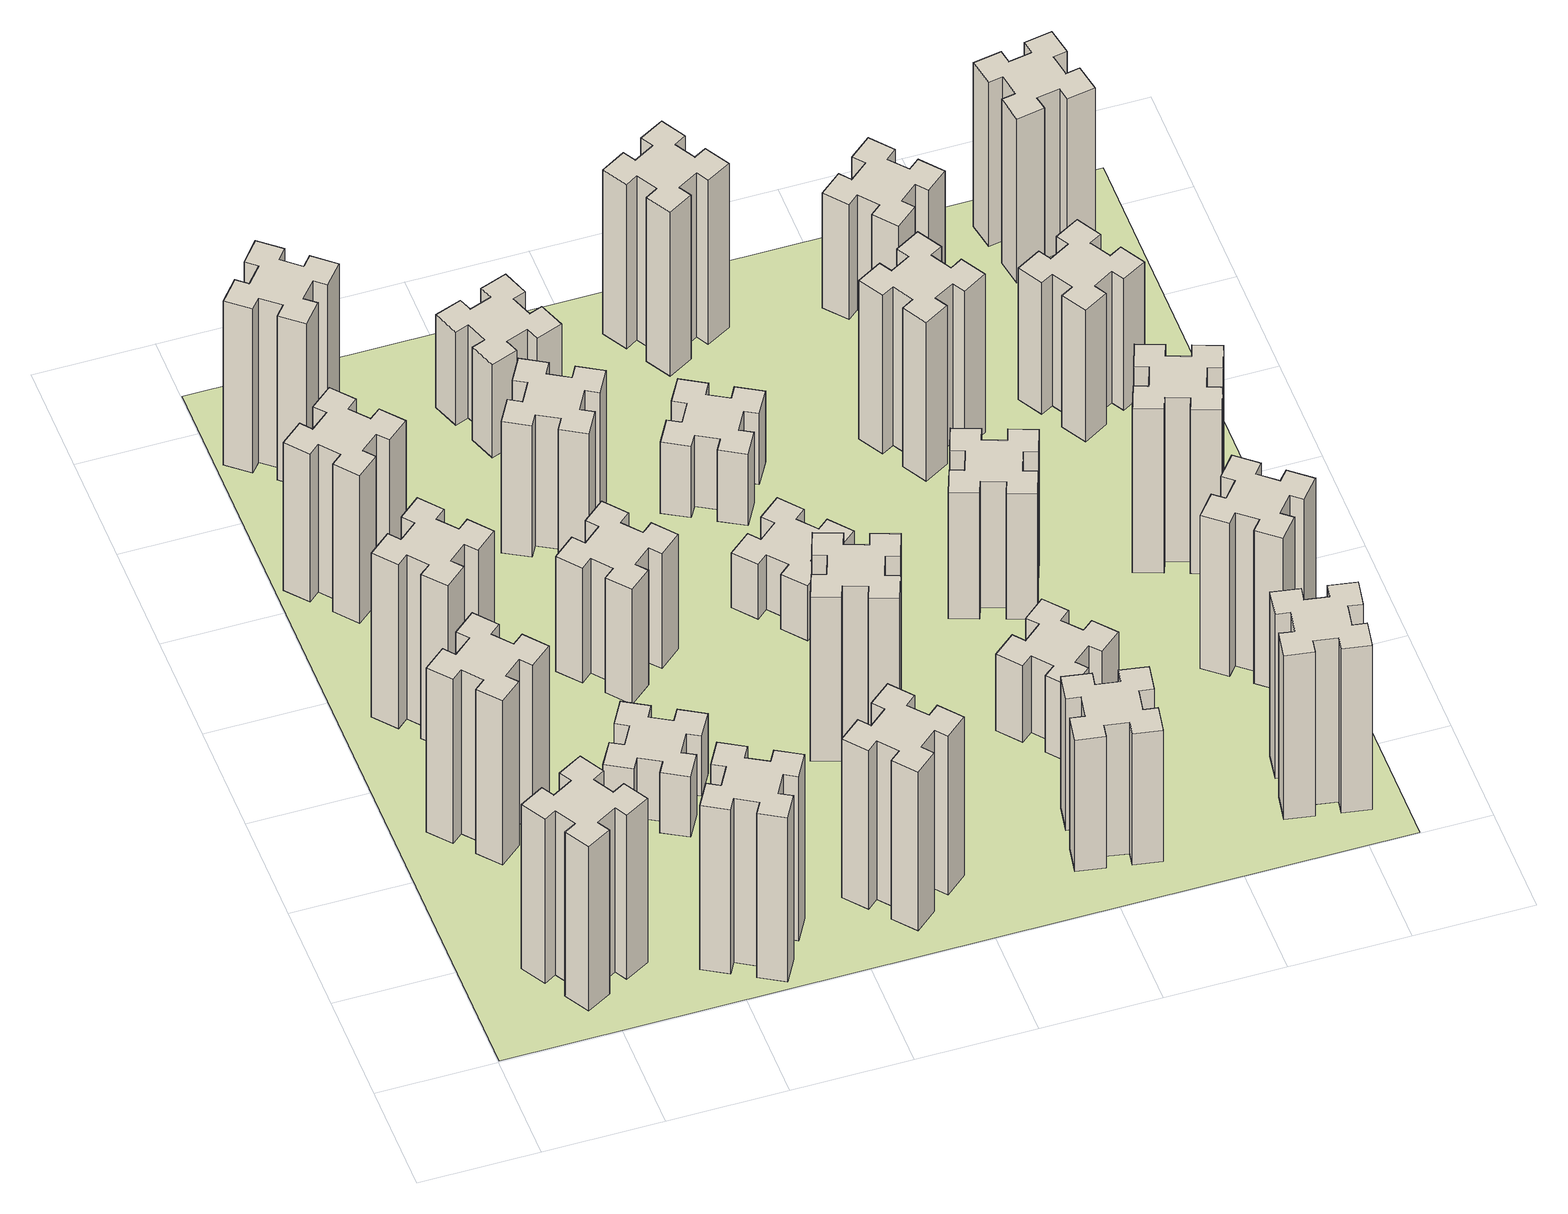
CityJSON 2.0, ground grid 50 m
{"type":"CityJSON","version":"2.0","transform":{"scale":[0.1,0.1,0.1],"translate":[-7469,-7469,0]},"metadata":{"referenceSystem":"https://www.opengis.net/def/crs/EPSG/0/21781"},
"CityObjects":{
"building1":{"type":"Building","attributes":{"class":"1000","function":"1000","usage":"1000","yearOfConstruction":2016,"roofType":"1000","measuredHeight":90,"storeysAboveGround":30,"storeysBelowGround":0},"geometry":[{"type":"Solid","lod":"1","boundaries":[[[[0,1,2,3,4,5,6,7,8,9,10,11,12,13,14,15,16,17,18,19]],[[17,16,20,21]],[[16,15,22,20]],[[15,14,23,22]],[[14,13,24,23]],[[13,12,25,24]],[[12,11,26,25]],[[11,10,27,26]],[[10,9,28,27]],[[9,8,29,28]],[[8,7,30,29]],[[7,6,31,30]],[[6,5,32,31]],[[5,4,33,32]],[[4,3,34,33]],[[3,2,35,34]],[[2,1,36,35]],[[1,0,37,36]],[[0,19,38,37]],[[19,18,39,38]],[[18,17,21,39]],[[24,25,26,27,28,29,30,31,32,33,34,35,36,37,38,39,21,20,22,23]]]]}]},
"building2":{"type":"Building","attributes":{"class":"1000","function":"1000","usage":"1000","yearOfConstruction":2016,"roofType":"1000","measuredHeight":90,"storeysAboveGround":30,"storeysBelowGround":0},"geometry":[{"type":"Solid","lod":"1","boundaries":[[[[40,41,42,43,44,45,46,47,48,49,50,51,52,53,54,55,56,57,58,59]],[[57,56,60,61]],[[56,55,62,60]],[[55,54,63,62]],[[54,53,64,63]],[[53,52,65,64]],[[52,51,66,65]],[[51,50,67,66]],[[50,49,68,67]],[[49,48,69,68]],[[48,47,70,69]],[[47,46,71,70]],[[46,45,72,71]],[[45,44,73,72]],[[44,43,74,73]],[[43,42,75,74]],[[42,41,76,75]],[[41,40,77,76]],[[40,59,78,77]],[[59,58,79,78]],[[58,57,61,79]],[[64,65,66,67,68,69,70,71,72,73,74,75,76,77,78,79,61,60,62,63]]]]}]},
"building3":{"type":"Building","attributes":{"class":"1000","function":"1000","usage":"1000","yearOfConstruction":2016,"roofType":"1000","measuredHeight":90,"storeysAboveGround":30,"storeysBelowGround":0},"geometry":[{"type":"Solid","lod":"1","boundaries":[[[[80,81,82,83,84,85,86,87,88,89,90,91,92,93,94,95,96,97,98,99]],[[97,96,100,101]],[[96,95,102,100]],[[95,94,103,102]],[[94,93,104,103]],[[93,92,105,104]],[[92,91,106,105]],[[91,90,107,106]],[[90,89,108,107]],[[89,88,109,108]],[[88,87,110,109]],[[87,86,111,110]],[[86,85,112,111]],[[85,84,113,112]],[[84,83,114,113]],[[83,82,115,114]],[[82,81,116,115]],[[81,80,117,116]],[[80,99,118,117]],[[99,98,119,118]],[[98,97,101,119]],[[104,105,106,107,108,109,110,111,112,113,114,115,116,117,118,119,101,100,102,103]]]]}]},
"building4":{"type":"Building","attributes":{"class":"1000","function":"1000","usage":"1000","yearOfConstruction":2016,"roofType":"1000","measuredHeight":81,"storeysAboveGround":30,"storeysBelowGround":0},"geometry":[{"type":"Solid","lod":"1","boundaries":[[[[120,121,122,123,124,125,126,127,128,129,130,131,132,133,134,135,136,137,138,139]],[[137,136,140,141]],[[136,135,142,140]],[[135,134,143,142]],[[134,133,144,143]],[[133,132,145,144]],[[132,131,146,145]],[[131,130,147,146]],[[130,129,148,147]],[[129,128,149,148]],[[128,127,150,149]],[[127,126,151,150]],[[126,125,152,151]],[[125,124,153,152]],[[124,123,154,153]],[[123,122,155,154]],[[122,121,156,155]],[[121,120,157,156]],[[120,139,158,157]],[[139,138,159,158]],[[138,137,141,159]],[[144,145,146,147,148,149,150,151,152,153,154,155,156,157,158,159,141,140,142,143]]]]}]},
"building5":{"type":"Building","attributes":{"class":"1000","function":"1000","usage":"1000","yearOfConstruction":2016,"roofType":"1000","measuredHeight":90,"storeysAboveGround":30,"storeysBelowGround":0},"geometry":[{"type":"Solid","lod":"1","boundaries":[[[[160,161,162,163,164,165,166,167,168,169,170,171,172,173,174,175,176,177,178,179]],[[177,176,180,181]],[[176,175,182,180]],[[175,174,183,182]],[[174,173,184,183]],[[173,172,185,184]],[[172,171,186,185]],[[171,170,187,186]],[[170,169,188,187]],[[169,168,189,188]],[[168,167,190,189]],[[167,166,191,190]],[[166,165,192,191]],[[165,164,193,192]],[[164,163,194,193]],[[163,162,195,194]],[[162,161,196,195]],[[161,160,197,196]],[[160,179,198,197]],[[179,178,199,198]],[[178,177,181,199]],[[184,185,186,187,188,189,190,191,192,193,194,195,196,197,198,199,181,180,182,183]]]]}]},
"building6":{"type":"Building","attributes":{"class":"1000","function":"1000","usage":"1000","yearOfConstruction":2016,"roofType":"1000","measuredHeight":90,"storeysAboveGround":30,"storeysBelowGround":0},"geometry":[{"type":"Solid","lod":"1","boundaries":[[[[200,201,202,203,204,205,206,207,208,209,210,211,212,213,214,215,216,217,218,219]],[[217,216,220,221]],[[216,215,222,220]],[[215,214,223,222]],[[214,213,224,223]],[[213,212,225,224]],[[212,211,226,225]],[[211,210,227,226]],[[210,209,228,227]],[[209,208,229,228]],[[208,207,230,229]],[[207,206,231,230]],[[206,205,232,231]],[[205,204,233,232]],[[204,203,234,233]],[[203,202,235,234]],[[202,201,236,235]],[[201,200,237,236]],[[200,219,238,237]],[[219,218,239,238]],[[218,217,221,239]],[[224,225,226,227,228,229,230,231,232,233,234,235,236,237,238,239,221,220,222,223]]]]}]},
"building7":{"type":"Building","attributes":{"class":"1000","function":"1000","usage":"1000","yearOfConstruction":2016,"roofType":"1000","measuredHeight":33,"storeysAboveGround":30,"storeysBelowGround":0},"geometry":[{"type":"Solid","lod":"1","boundaries":[[[[240,241,242,243,244,245,246,247,248,249,250,251,252,253,254,255,256,257,258,259]],[[257,256,260,261]],[[256,255,262,260]],[[255,254,263,262]],[[254,253,264,263]],[[253,252,265,264]],[[252,251,266,265]],[[251,250,267,266]],[[250,249,268,267]],[[249,248,269,268]],[[248,247,270,269]],[[247,246,271,270]],[[246,245,272,271]],[[245,244,273,272]],[[244,243,274,273]],[[243,242,275,274]],[[242,241,276,275]],[[241,240,277,276]],[[240,259,278,277]],[[259,258,279,278]],[[258,257,261,279]],[[264,265,266,267,268,269,270,271,272,273,274,275,276,277,278,279,261,260,262,263]]]]}]},
"building8":{"type":"Building","attributes":{"class":"1000","function":"1000","usage":"1000","yearOfConstruction":2016,"roofType":"1000","measuredHeight":63,"storeysAboveGround":30,"storeysBelowGround":0},"geometry":[{"type":"Solid","lod":"1","boundaries":[[[[280,281,282,283,284,285,286,287,288,289,290,291,292,293,294,295,296,297,298,299]],[[297,296,300,301]],[[296,295,302,300]],[[295,294,303,302]],[[294,293,304,303]],[[293,292,305,304]],[[292,291,306,305]],[[291,290,307,306]],[[290,289,308,307]],[[289,288,309,308]],[[288,287,310,309]],[[287,286,311,310]],[[286,285,312,311]],[[285,284,313,312]],[[284,283,314,313]],[[283,282,315,314]],[[282,281,316,315]],[[281,280,317,316]],[[280,299,318,317]],[[299,298,319,318]],[[298,297,301,319]],[[304,305,306,307,308,309,310,311,312,313,314,315,316,317,318,319,301,300,302,303]]]]}]},
"building9":{"type":"Building","attributes":{"class":"1000","function":"1000","usage":"1000","yearOfConstruction":2016,"roofType":"1000","measuredHeight":87,"storeysAboveGround":30,"storeysBelowGround":0},"geometry":[{"type":"Solid","lod":"1","boundaries":[[[[320,321,322,323,324,325,326,327,328,329,330,331,332,333,334,335,336,337,338,339]],[[337,336,340,341]],[[336,335,342,340]],[[335,334,343,342]],[[334,333,344,343]],[[333,332,345,344]],[[332,331,346,345]],[[331,330,347,346]],[[330,329,348,347]],[[329,328,349,348]],[[328,327,350,349]],[[327,326,351,350]],[[326,325,352,351]],[[325,324,353,352]],[[324,323,354,353]],[[323,322,355,354]],[[322,321,356,355]],[[321,320,357,356]],[[320,339,358,357]],[[339,338,359,358]],[[338,337,341,359]],[[344,345,346,347,348,349,350,351,352,353,354,355,356,357,358,359,341,340,342,343]]]]}]},
"building10":{"type":"Building","attributes":{"class":"1000","function":"1000","usage":"1000","yearOfConstruction":2016,"roofType":"1000","measuredHeight":72,"storeysAboveGround":30,"storeysBelowGround":0},"geometry":[{"type":"Solid","lod":"1","boundaries":[[[[360,361,362,363,364,365,366,367,368,369,370,371,372,373,374,375,376,377,378,379]],[[377,376,380,381]],[[376,375,382,380]],[[375,374,383,382]],[[374,373,384,383]],[[373,372,385,384]],[[372,371,386,385]],[[371,370,387,386]],[[370,369,388,387]],[[369,368,389,388]],[[368,367,390,389]],[[367,366,391,390]],[[366,365,392,391]],[[365,364,393,392]],[[364,363,394,393]],[[363,362,395,394]],[[362,361,396,395]],[[361,360,397,396]],[[360,379,398,397]],[[379,378,399,398]],[[378,377,381,399]],[[384,385,386,387,388,389,390,391,392,393,394,395,396,397,398,399,381,380,382,383]]]]}]},
"building11":{"type":"Building","attributes":{"class":"1000","function":"1000","usage":"1000","yearOfConstruction":2016,"roofType":"1000","measuredHeight":51,"storeysAboveGround":30,"storeysBelowGround":0},"geometry":[{"type":"Solid","lod":"1","boundaries":[[[[400,401,402,403,404,405,406,407,408,409,410,411,412,413,414,415,416,417,418,419]],[[417,416,420,421]],[[416,415,422,420]],[[415,414,423,422]],[[414,413,424,423]],[[413,412,425,424]],[[412,411,426,425]],[[411,410,427,426]],[[410,409,428,427]],[[409,408,429,428]],[[408,407,430,429]],[[407,406,431,430]],[[406,405,432,431]],[[405,404,433,432]],[[404,403,434,433]],[[403,402,435,434]],[[402,401,436,435]],[[401,400,437,436]],[[400,419,438,437]],[[419,418,439,438]],[[418,417,421,439]],[[424,425,426,427,428,429,430,431,432,433,434,435,436,437,438,439,421,420,422,423]]]]}]},
"building12":{"type":"Building","attributes":{"class":"1000","function":"1000","usage":"1000","yearOfConstruction":2016,"roofType":"1000","measuredHeight":90,"storeysAboveGround":30,"storeysBelowGround":0},"geometry":[{"type":"Solid","lod":"1","boundaries":[[[[440,441,442,443,444,445,446,447,448,449,450,451,452,453,454,455,456,457,458,459]],[[457,456,460,461]],[[456,455,462,460]],[[455,454,463,462]],[[454,453,464,463]],[[453,452,465,464]],[[452,451,466,465]],[[451,450,467,466]],[[450,449,468,467]],[[449,448,469,468]],[[448,447,470,469]],[[447,446,471,470]],[[446,445,472,471]],[[445,444,473,472]],[[444,443,474,473]],[[443,442,475,474]],[[442,441,476,475]],[[441,440,477,476]],[[440,459,478,477]],[[459,458,479,478]],[[458,457,461,479]],[[464,465,466,467,468,469,470,471,472,473,474,475,476,477,478,479,461,460,462,463]]]]}]},
"building13":{"type":"Building","attributes":{"class":"1000","function":"1000","usage":"1000","yearOfConstruction":2016,"roofType":"1000","measuredHeight":30,"storeysAboveGround":30,"storeysBelowGround":0},"geometry":[{"type":"Solid","lod":"1","boundaries":[[[[480,481,482,483,484,485,486,487,488,489,490,491,492,493,494,495,496,497,498,499]],[[497,496,500,501]],[[496,495,502,500]],[[495,494,503,502]],[[494,493,504,503]],[[493,492,505,504]],[[492,491,506,505]],[[491,490,507,506]],[[490,489,508,507]],[[489,488,509,508]],[[488,487,510,509]],[[487,486,511,510]],[[486,485,512,511]],[[485,484,513,512]],[[484,483,514,513]],[[483,482,515,514]],[[482,481,516,515]],[[481,480,517,516]],[[480,499,518,517]],[[499,498,519,518]],[[498,497,501,519]],[[504,505,506,507,508,509,510,511,512,513,514,515,516,517,518,519,501,500,502,503]]]]}]},
"building14":{"type":"Building","attributes":{"class":"1000","function":"1000","usage":"1000","yearOfConstruction":2016,"roofType":"1000","measuredHeight":39,"storeysAboveGround":30,"storeysBelowGround":0},"geometry":[{"type":"Solid","lod":"1","boundaries":[[[[520,521,522,523,524,525,526,527,528,529,530,531,532,533,534,535,536,537,538,539]],[[537,536,540,541]],[[536,535,542,540]],[[535,534,543,542]],[[534,533,544,543]],[[533,532,545,544]],[[532,531,546,545]],[[531,530,547,546]],[[530,529,548,547]],[[529,528,549,548]],[[528,527,550,549]],[[527,526,551,550]],[[526,525,552,551]],[[525,524,553,552]],[[524,523,554,553]],[[523,522,555,554]],[[522,521,556,555]],[[521,520,557,556]],[[520,539,558,557]],[[539,538,559,558]],[[538,537,541,559]],[[544,545,546,547,548,549,550,551,552,553,554,555,556,557,558,559,541,540,542,543]]]]}]},
"building15":{"type":"Building","attributes":{"class":"1000","function":"1000","usage":"1000","yearOfConstruction":2016,"roofType":"1000","measuredHeight":72,"storeysAboveGround":30,"storeysBelowGround":0},"geometry":[{"type":"Solid","lod":"1","boundaries":[[[[560,561,562,563,564,565,566,567,568,569,570,571,572,573,574,575,576,577,578,579]],[[577,576,580,581]],[[576,575,582,580]],[[575,574,583,582]],[[574,573,584,583]],[[573,572,585,584]],[[572,571,586,585]],[[571,570,587,586]],[[570,569,588,587]],[[569,568,589,588]],[[568,567,590,589]],[[567,566,591,590]],[[566,565,592,591]],[[565,564,593,592]],[[564,563,594,593]],[[563,562,595,594]],[[562,561,596,595]],[[561,560,597,596]],[[560,579,598,597]],[[579,578,599,598]],[[578,577,581,599]],[[584,585,586,587,588,589,590,591,592,593,594,595,596,597,598,599,581,580,582,583]]]]}]},
"building16":{"type":"Building","attributes":{"class":"1000","function":"1000","usage":"1000","yearOfConstruction":2016,"roofType":"1000","measuredHeight":90,"storeysAboveGround":30,"storeysBelowGround":0},"geometry":[{"type":"Solid","lod":"1","boundaries":[[[[600,601,602,603,604,605,606,607,608,609,610,611,612,613,614,615,616,617,618,619]],[[617,616,620,621]],[[616,615,622,620]],[[615,614,623,622]],[[614,613,624,623]],[[613,612,625,624]],[[612,611,626,625]],[[611,610,627,626]],[[610,609,628,627]],[[609,608,629,628]],[[608,607,630,629]],[[607,606,631,630]],[[606,605,632,631]],[[605,604,633,632]],[[604,603,634,633]],[[603,602,635,634]],[[602,601,636,635]],[[601,600,637,636]],[[600,619,638,637]],[[619,618,639,638]],[[618,617,621,639]],[[624,625,626,627,628,629,630,631,632,633,634,635,636,637,638,639,621,620,622,623]]]]}]},
"building17":{"type":"Building","attributes":{"class":"1000","function":"1000","usage":"1000","yearOfConstruction":2016,"roofType":"1000","measuredHeight":42,"storeysAboveGround":30,"storeysBelowGround":0},"geometry":[{"type":"Solid","lod":"1","boundaries":[[[[640,641,642,643,644,645,646,647,648,649,650,651,652,653,654,655,656,657,658,659]],[[657,656,660,661]],[[656,655,662,660]],[[655,654,663,662]],[[654,653,664,663]],[[653,652,665,664]],[[652,651,666,665]],[[651,650,667,666]],[[650,649,668,667]],[[649,648,669,668]],[[648,647,670,669]],[[647,646,671,670]],[[646,645,672,671]],[[645,644,673,672]],[[644,643,674,673]],[[643,642,675,674]],[[642,641,676,675]],[[641,640,677,676]],[[640,659,678,677]],[[659,658,679,678]],[[658,657,661,679]],[[664,665,666,667,668,669,670,671,672,673,674,675,676,677,678,679,661,660,662,663]]]]}]},
"building18":{"type":"Building","attributes":{"class":"1000","function":"1000","usage":"1000","yearOfConstruction":2016,"roofType":"1000","measuredHeight":69,"storeysAboveGround":30,"storeysBelowGround":0},"geometry":[{"type":"Solid","lod":"1","boundaries":[[[[680,681,682,683,684,685,686,687,688,689,690,691,692,693,694,695,696,697,698,699]],[[697,696,700,701]],[[696,695,702,700]],[[695,694,703,702]],[[694,693,704,703]],[[693,692,705,704]],[[692,691,706,705]],[[691,690,707,706]],[[690,689,708,707]],[[689,688,709,708]],[[688,687,710,709]],[[687,686,711,710]],[[686,685,712,711]],[[685,684,713,712]],[[684,683,714,713]],[[683,682,715,714]],[[682,681,716,715]],[[681,680,717,716]],[[680,699,718,717]],[[699,698,719,718]],[[698,697,701,719]],[[704,705,706,707,708,709,710,711,712,713,714,715,716,717,718,719,701,700,702,703]]]]}]},
"building19":{"type":"Building","attributes":{"class":"1000","function":"1000","usage":"1000","yearOfConstruction":2016,"roofType":"1000","measuredHeight":87,"storeysAboveGround":30,"storeysBelowGround":0},"geometry":[{"type":"Solid","lod":"1","boundaries":[[[[720,721,722,723,724,725,726,727,728,729,730,731,732,733,734,735,736,737,738,739]],[[737,736,740,741]],[[736,735,742,740]],[[735,734,743,742]],[[734,733,744,743]],[[733,732,745,744]],[[732,731,746,745]],[[731,730,747,746]],[[730,729,748,747]],[[729,728,749,748]],[[728,727,750,749]],[[727,726,751,750]],[[726,725,752,751]],[[725,724,753,752]],[[724,723,754,753]],[[723,722,755,754]],[[722,721,756,755]],[[721,720,757,756]],[[720,739,758,757]],[[739,738,759,758]],[[738,737,741,759]],[[744,745,746,747,748,749,750,751,752,753,754,755,756,757,758,759,741,740,742,743]]]]}]},
"building20":{"type":"Building","attributes":{"class":"1000","function":"1000","usage":"1000","yearOfConstruction":2016,"roofType":"1000","measuredHeight":90,"storeysAboveGround":30,"storeysBelowGround":0},"geometry":[{"type":"Solid","lod":"1","boundaries":[[[[760,761,762,763,764,765,766,767,768,769,770,771,772,773,774,775,776,777,778,779]],[[777,776,780,781]],[[776,775,782,780]],[[775,774,783,782]],[[774,773,784,783]],[[773,772,785,784]],[[772,771,786,785]],[[771,770,787,786]],[[770,769,788,787]],[[769,768,789,788]],[[768,767,790,789]],[[767,766,791,790]],[[766,765,792,791]],[[765,764,793,792]],[[764,763,794,793]],[[763,762,795,794]],[[762,761,796,795]],[[761,760,797,796]],[[760,779,798,797]],[[779,778,799,798]],[[778,777,781,799]],[[784,785,786,787,788,789,790,791,792,793,794,795,796,797,798,799,781,780,782,783]]]]}]},
"building21":{"type":"Building","attributes":{"class":"1000","function":"1000","usage":"1000","yearOfConstruction":2016,"roofType":"1000","measuredHeight":63,"storeysAboveGround":30,"storeysBelowGround":0},"geometry":[{"type":"Solid","lod":"1","boundaries":[[[[800,801,802,803,804,805,806,807,808,809,810,811,812,813,814,815,816,817,818,819]],[[817,816,820,821]],[[816,815,822,820]],[[815,814,823,822]],[[814,813,824,823]],[[813,812,825,824]],[[812,811,826,825]],[[811,810,827,826]],[[810,809,828,827]],[[809,808,829,828]],[[808,807,830,829]],[[807,806,831,830]],[[806,805,832,831]],[[805,804,833,832]],[[804,803,834,833]],[[803,802,835,834]],[[802,801,836,835]],[[801,800,837,836]],[[800,819,838,837]],[[819,818,839,838]],[[818,817,821,839]],[[824,825,826,827,828,829,830,831,832,833,834,835,836,837,838,839,821,820,822,823]]]]}]},
"building22":{"type":"Building","attributes":{"class":"1000","function":"1000","usage":"1000","yearOfConstruction":2016,"roofType":"1000","measuredHeight":84,"storeysAboveGround":30,"storeysBelowGround":0},"geometry":[{"type":"Solid","lod":"1","boundaries":[[[[840,841,842,843,844,845,846,847,848,849,850,851,852,853,854,855,856,857,858,859]],[[857,856,860,861]],[[856,855,862,860]],[[855,854,863,862]],[[854,853,864,863]],[[853,852,865,864]],[[852,851,866,865]],[[851,850,867,866]],[[850,849,868,867]],[[849,848,869,868]],[[848,847,870,869]],[[847,846,871,870]],[[846,845,872,871]],[[845,844,873,872]],[[844,843,874,873]],[[843,842,875,874]],[[842,841,876,875]],[[841,840,877,876]],[[840,859,878,877]],[[859,858,879,878]],[[858,857,861,879]],[[864,865,866,867,868,869,870,871,872,873,874,875,876,877,878,879,861,860,862,863]]]]}]},
"building23":{"type":"Building","attributes":{"class":"1000","function":"1000","usage":"1000","yearOfConstruction":2016,"roofType":"1000","measuredHeight":90,"storeysAboveGround":30,"storeysBelowGround":0},"geometry":[{"type":"Solid","lod":"1","boundaries":[[[[880,881,882,883,884,885,886,887,888,889,890,891,892,893,894,895,896,897,898,899]],[[897,896,900,901]],[[896,895,902,900]],[[895,894,903,902]],[[894,893,904,903]],[[893,892,905,904]],[[892,891,906,905]],[[891,890,907,906]],[[890,889,908,907]],[[889,888,909,908]],[[888,887,910,909]],[[887,886,911,910]],[[886,885,912,911]],[[885,884,913,912]],[[884,883,914,913]],[[883,882,915,914]],[[882,881,916,915]],[[881,880,917,916]],[[880,899,918,917]],[[899,898,919,918]],[[898,897,901,919]],[[904,905,906,907,908,909,910,911,912,913,914,915,916,917,918,919,901,900,902,903]]]]}]},
"building24":{"type":"Building","attributes":{"class":"1000","function":"1000","usage":"1000","yearOfConstruction":2016,"roofType":"1000","measuredHeight":72,"storeysAboveGround":30,"storeysBelowGround":0},"geometry":[{"type":"Solid","lod":"1","boundaries":[[[[920,921,922,923,924,925,926,927,928,929,930,931,932,933,934,935,936,937,938,939]],[[937,936,940,941]],[[936,935,942,940]],[[935,934,943,942]],[[934,933,944,943]],[[933,932,945,944]],[[932,931,946,945]],[[931,930,947,946]],[[930,929,948,947]],[[929,928,949,948]],[[928,927,950,949]],[[927,926,951,950]],[[926,925,952,951]],[[925,924,953,952]],[[924,923,954,953]],[[923,922,955,954]],[[922,921,956,955]],[[921,920,957,956]],[[920,939,958,957]],[[939,938,959,958]],[[938,937,941,959]],[[944,945,946,947,948,949,950,951,952,953,954,955,956,957,958,959,941,940,942,943]]]]}]},
"building25":{"type":"Building","attributes":{"class":"1000","function":"1000","usage":"1000","yearOfConstruction":2016,"roofType":"1000","measuredHeight":90,"storeysAboveGround":30,"storeysBelowGround":0},"geometry":[{"type":"Solid","lod":"1","boundaries":[[[[960,961,962,963,964,965,966,967,968,969,970,971,972,973,974,975,976,977,978,979]],[[977,976,980,981]],[[976,975,982,980]],[[975,974,983,982]],[[974,973,984,983]],[[973,972,985,984]],[[972,971,986,985]],[[971,970,987,986]],[[970,969,988,987]],[[969,968,989,988]],[[968,967,990,989]],[[967,966,991,990]],[[966,965,992,991]],[[965,964,993,992]],[[964,963,994,993]],[[963,962,995,994]],[[962,961,996,995]],[[961,960,997,996]],[[960,979,998,997]],[[979,978,999,998]],[[978,977,981,999]],[[984,985,986,987,988,989,990,991,992,993,994,995,996,997,998,999,981,980,982,983]]]]}]},
"landuse1":{"type":"LandUse","attributes":{"name":"plot1","function":"1010"},"geometry":[{"type":"MultiSurface","lod":"1","boundaries":[[[1000,1001,1002,1003]]]}]}
},
"vertices":[
[487,255,0],[574,305,0],[604,253,0],[708,313,0],[648,417,0],[596,387,0],[546,474,0],[598,504,0],[538,608,0],[434,548,0],[464,496,0],[377,446,0],[347,498,0],[243,438,0],[303,334,0],[355,364,0],[405,277,0],[353,247,0],[413,143,0],[517,203,0],[405,277,900],[353,247,900],[355,364,900],[303,334,900],[243,438,900],[347,498,900],[377,446,900],[464,496,900],[434,548,900],[538,608,900],[598,504,900],[546,474,900],[596,387,900],[648,417,900],[708,313,900],[604,253,900],[574,305,900],[487,255,900],[517,203,900],[413,143,900],
[492,1248,0],[427,1324,0],[473,1363,0],[396,1455,0],[304,1378,0],[343,1332,0],[266,1267,0],[228,1313,0],[136,1236,0],[213,1144,0],[259,1183,0],[323,1106,0],[277,1068,0],[354,976,0],[446,1053,0],[408,1099,0],[484,1163,0],[523,1117,0],[615,1194,0],[538,1286,0],[484,1163,900],[523,1117,900],[408,1099,900],[446,1053,900],[354,976,900],[277,1068,900],[323,1106,900],[259,1183,900],[213,1144,900],[136,1236,900],[228,1313,900],[266,1267,900],[343,1332,900],[304,1378,900],[396,1455,900],[473,1363,900],[427,1324,900],[492,1248,900],[538,1286,900],[615,1194,900],
[492,1888,0],[427,1964,0],[473,2003,0],[396,2095,0],[304,2018,0],[343,1972,0],[266,1907,0],[228,1953,0],[136,1876,0],[213,1784,0],[259,1823,0],[323,1746,0],[277,1708,0],[354,1616,0],[446,1693,0],[408,1739,0],[484,1803,0],[523,1757,0],[615,1834,0],[538,1926,0],[484,1803,900],[523,1757,900],[408,1739,900],[446,1693,900],[354,1616,900],[277,1708,900],[323,1746,900],[259,1823,900],[213,1784,900],[136,1876,900],[228,1953,900],[266,1907,900],[343,1972,900],[304,2018,900],[396,2095,900],[473,2003,900],[427,1964,900],[492,1888,900],[538,1926,900],[615,1834,900],
[243,2712,0],[166,2647,0],[128,2693,0],[36,2616,0],[113,2524,0],[159,2563,0],[223,2486,0],[177,2448,0],[254,2356,0],[346,2433,0],[308,2479,0],[384,2543,0],[423,2497,0],[515,2574,0],[438,2666,0],[392,2628,0],[327,2704,0],[373,2743,0],[296,2835,0],[204,2758,0],[327,2704,810],[373,2743,810],[392,2628,810],[438,2666,810],[515,2574,810],[423,2497,810],[384,2543,810],[308,2479,810],[346,2433,810],[254,2356,810],[177,2448,810],[223,2486,810],[159,2563,810],[113,2524,810],[36,2616,810],[128,2693,810],[166,2647,810],[243,2712,810],[204,2758,810],[296,2835,810],
[1214,346,0],[1127,396,0],[1157,448,0],[1053,508,0],[993,404,0],[1045,374,0],[995,287,0],[943,317,0],[883,213,0],[987,153,0],[1017,205,0],[1104,155,0],[1074,103,0],[1178,43,0],[1238,147,0],[1186,177,0],[1236,264,0],[1288,234,0],[1348,338,0],[1244,398,0],[1236,264,900],[1288,234,900],[1186,177,900],[1238,147,900],[1178,43,900],[1074,103,900],[1104,155,900],[1017,205,900],[987,153,900],[883,213,900],[943,317,900],[995,287,900],[1045,374,900],[993,404,900],[1053,508,900],[1157,448,900],[1127,396,900],[1214,346,900],[1244,398,900],[1348,338,900],
[384,3387,0],[308,3452,0],[346,3498,0],[254,3575,0],[177,3483,0],[223,3444,0],[159,3368,0],[113,3406,0],[36,3314,0],[128,3237,0],[166,3283,0],[243,3219,0],[204,3173,0],[296,3096,0],[373,3188,0],[327,3226,0],[392,3303,0],[438,3264,0],[515,3356,0],[423,3433,0],[392,3303,900],[438,3264,900],[327,3226,900],[373,3188,900],[296,3096,900],[204,3173,900],[243,3219,900],[166,3283,900],[128,3237,900],[36,3314,900],[113,3406,900],[159,3368,900],[223,3444,900],[177,3483,900],[254,3575,900],[346,3498,900],[308,3452,900],[384,3387,900],[423,3433,900],[515,3356,900],
[1086,1017,0],[1136,1104,0],[1188,1074,0],[1248,1178,0],[1144,1238,0],[1114,1186,0],[1027,1236,0],[1057,1288,0],[953,1348,0],[893,1244,0],[945,1214,0],[895,1127,0],[843,1157,0],[783,1053,0],[887,993,0],[917,1045,0],[1004,995,0],[974,943,0],[1078,883,0],[1138,987,0],[1004,995,330],[974,943,330],[917,1045,330],[887,993,330],[783,1053,330],[843,1157,330],[895,1127,330],[945,1214,330],[893,1244,330],[953,1348,330],[1057,1288,330],[1027,1236,330],[1114,1186,330],[1144,1238,330],[1248,1178,330],[1188,1074,330],[1136,1104,330],[1086,1017,330],[1138,987,330],[1078,883,330],
[1083,1972,0],[1006,1907,0],[968,1953,0],[876,1876,0],[953,1784,0],[999,1823,0],[1063,1746,0],[1017,1708,0],[1094,1616,0],[1186,1693,0],[1148,1739,0],[1224,1803,0],[1263,1757,0],[1355,1834,0],[1278,1926,0],[1232,1888,0],[1167,1964,0],[1213,2003,0],[1136,2095,0],[1044,2018,0],[1167,1964,630],[1213,2003,630],[1232,1888,630],[1278,1926,630],[1355,1834,630],[1263,1757,630],[1224,1803,630],[1148,1739,630],[1186,1693,630],[1094,1616,630],[1017,1708,630],[1063,1746,630],[999,1823,630],[953,1784,630],[876,1876,630],[968,1953,630],[1006,1907,630],[1083,1972,630],[1044,2018,630],[1136,2095,630],
[1639,343,0],[1703,266,0],[1657,228,0],[1734,136,0],[1826,213,0],[1788,259,0],[1864,323,0],[1903,277,0],[1995,354,0],[1918,446,0],[1872,408,0],[1807,484,0],[1853,523,0],[1776,615,0],[1684,538,0],[1723,492,0],[1646,427,0],[1608,473,0],[1516,396,0],[1593,304,0],[1646,427,870],[1608,473,870],[1723,492,870],[1684,538,870],[1776,615,870],[1853,523,870],[1807,484,870],[1872,408,870],[1918,446,870],[1995,354,870],[1903,277,870],[1864,323,870],[1788,259,870],[1826,213,870],[1734,136,870],[1657,228,870],[1703,266,870],[1639,343,870],[1593,304,870],[1516,396,870],
[1214,2666,0],[1127,2716,0],[1157,2768,0],[1053,2828,0],[993,2724,0],[1045,2694,0],[995,2607,0],[943,2637,0],[883,2533,0],[987,2473,0],[1017,2525,0],[1104,2475,0],[1074,2423,0],[1178,2363,0],[1238,2467,0],[1186,2497,0],[1236,2584,0],[1288,2554,0],[1348,2658,0],[1244,2718,0],[1236,2584,720],[1288,2554,720],[1186,2497,720],[1238,2467,720],[1178,2363,720],[1074,2423,720],[1104,2475,720],[1017,2525,720],[987,2473,720],[883,2533,720],[943,2637,720],[995,2607,720],[1045,2694,720],[993,2724,720],[1053,2828,720],[1157,2768,720],[1127,2716,720],[1214,2666,720],[1244,2718,720],[1348,2658,720],
[1125,3356,0],[1031,3322,0],[1010,3378,0],[897,3337,0],[939,3224,0],[995,3245,0],[1029,3151,0],[973,3130,0],[1014,3017,0],[1127,3059,0],[1106,3115,0],[1200,3149,0],[1220,3093,0],[1333,3134,0],[1292,3247,0],[1236,3226,0],[1202,3320,0],[1258,3340,0],[1217,3453,0],[1104,3412,0],[1202,3320,510],[1258,3340,510],[1236,3226,510],[1292,3247,510],[1333,3134,510],[1220,3093,510],[1200,3149,510],[1106,3115,510],[1127,3059,510],[1014,3017,510],[973,3130,510],[1029,3151,510],[995,3245,510],[939,3224,510],[897,3337,510],[1010,3378,510],[1031,3322,510],[1125,3356,510],[1104,3412,510],[1217,3453,510],
[1769,1300,0],[1735,1206,0],[1679,1227,0],[1637,1114,0],[1750,1073,0],[1771,1129,0],[1865,1095,0],[1844,1039,0],[1957,997,0],[1998,1110,0],[1942,1131,0],[1976,1225,0],[2032,1204,0],[2073,1317,0],[1960,1358,0],[1940,1302,0],[1846,1336,0],[1867,1392,0],[1754,1433,0],[1713,1320,0],[1846,1336,900],[1867,1392,900],[1940,1302,900],[1960,1358,900],[2073,1317,900],[2032,1204,900],[1976,1225,900],[1942,1131,900],[1998,1110,900],[1957,997,900],[1844,1039,900],[1865,1095,900],[1771,1129,900],[1750,1073,900],[1637,1114,900],[1679,1227,900],[1735,1206,900],[1769,1300,900],[1713,1320,900],[1754,1433,900],
[1972,1988,0],[1907,2064,0],[1953,2103,0],[1876,2195,0],[1784,2118,0],[1823,2072,0],[1746,2007,0],[1708,2053,0],[1616,1976,0],[1693,1884,0],[1739,1923,0],[1803,1846,0],[1757,1808,0],[1834,1716,0],[1926,1793,0],[1888,1839,0],[1964,1903,0],[2003,1857,0],[2095,1934,0],[2018,2026,0],[1964,1903,300],[2003,1857,300],[1888,1839,300],[1926,1793,300],[1834,1716,300],[1757,1808,300],[1803,1846,300],[1739,1923,300],[1693,1884,300],[1616,1976,300],[1708,2053,300],[1746,2007,300],[1823,2072,300],[1784,2118,300],[1876,2195,300],[1953,2103,300],[1907,2064,300],[1972,1988,300],[2018,2026,300],[2095,1934,300],
[1826,2497,0],[1876,2584,0],[1928,2554,0],[1988,2658,0],[1884,2718,0],[1854,2666,0],[1767,2716,0],[1797,2768,0],[1693,2828,0],[1633,2724,0],[1685,2694,0],[1635,2607,0],[1583,2637,0],[1523,2533,0],[1627,2473,0],[1657,2525,0],[1744,2475,0],[1714,2423,0],[1818,2363,0],[1878,2467,0],[1744,2475,390],[1714,2423,390],[1657,2525,390],[1627,2473,390],[1523,2533,390],[1583,2637,390],[1635,2607,390],[1685,2694,390],[1633,2724,390],[1693,2828,390],[1797,2768,390],[1767,2716,390],[1854,2666,390],[1884,2718,390],[1988,2658,390],[1928,2554,390],[1876,2584,390],[1826,2497,390],[1878,2467,390],[1818,2363,390],
[2496,444,0],[2478,345,0],[2419,356,0],[2398,237,0],[2517,217,0],[2527,276,0],[2625,258,0],[2615,199,0],[2733,178,0],[2754,297,0],[2695,307,0],[2712,405,0],[2771,395,0],[2792,513,0],[2674,534,0],[2664,475,0],[2565,492,0],[2576,551,0],[2457,572,0],[2437,454,0],[2565,492,720],[2576,551,720],[2664,475,720],[2674,534,720],[2792,513,720],[2771,395,720],[2712,405,720],[2695,307,720],[2754,297,720],[2733,178,720],[2615,199,720],[2625,258,720],[2527,276,720],[2517,217,720],[2398,237,720],[2419,356,720],[2478,345,720],[2496,444,720],[2437,454,720],[2457,572,720],
[1844,3556,0],[1757,3506,0],[1727,3558,0],[1623,3498,0],[1683,3394,0],[1735,3424,0],[1785,3337,0],[1733,3307,0],[1793,3203,0],[1897,3263,0],[1867,3315,0],[1954,3365,0],[1984,3313,0],[2088,3373,0],[2028,3477,0],[1976,3447,0],[1926,3534,0],[1978,3564,0],[1918,3668,0],[1814,3608,0],[1926,3534,900],[1978,3564,900],[1976,3447,900],[2028,3477,900],[2088,3373,900],[1984,3313,900],[1954,3365,900],[1867,3315,900],[1897,3263,900],[1793,3203,900],[1733,3307,900],[1785,3337,900],[1735,3424,900],[1683,3394,900],[1623,3498,900],[1727,3558,900],[1757,3506,900],[1844,3556,900],[1814,3608,900],[1918,3668,900],
[2563,1132,0],[2486,1067,0],[2448,1113,0],[2356,1036,0],[2433,944,0],[2479,983,0],[2543,906,0],[2497,868,0],[2574,776,0],[2666,853,0],[2628,899,0],[2704,963,0],[2743,917,0],[2835,994,0],[2758,1086,0],[2712,1048,0],[2647,1124,0],[2693,1163,0],[2616,1255,0],[2524,1178,0],[2647,1124,420],[2693,1163,420],[2712,1048,420],[2758,1086,420],[2835,994,420],[2743,917,420],[2704,963,420],[2628,899,420],[2666,853,420],[2574,776,420],[2497,868,420],[2543,906,420],[2479,983,420],[2433,944,420],[2356,1036,420],[2448,1113,420],[2486,1067,420],[2563,1132,420],[2524,1178,420],[2616,1255,420],
[2682,1671,0],[2716,1765,0],[2772,1744,0],[2813,1857,0],[2700,1898,0],[2680,1842,0],[2586,1876,0],[2607,1932,0],[2494,1973,0],[2453,1860,0],[2509,1840,0],[2475,1746,0],[2419,1767,0],[2377,1654,0],[2490,1613,0],[2511,1669,0],[2605,1635,0],[2584,1579,0],[2697,1537,0],[2738,1650,0],[2605,1635,690],[2584,1579,690],[2511,1669,690],[2490,1613,690],[2377,1654,690],[2419,1767,690],[2475,1746,690],[2509,1840,690],[2453,1860,690],[2494,1973,690],[2607,1932,690],[2586,1876,690],[2680,1842,690],[2700,1898,690],[2813,1857,690],[2772,1744,690],[2716,1765,690],[2682,1671,690],[2738,1650,690],[2697,1537,690],
[2607,2475,0],[2694,2525,0],[2724,2473,0],[2828,2533,0],[2768,2637,0],[2716,2607,0],[2666,2694,0],[2718,2724,0],[2658,2828,0],[2554,2768,0],[2584,2716,0],[2497,2666,0],[2467,2718,0],[2363,2658,0],[2423,2554,0],[2475,2584,0],[2525,2497,0],[2473,2467,0],[2533,2363,0],[2637,2423,0],[2525,2497,870],[2473,2467,870],[2475,2584,870],[2423,2554,870],[2363,2658,870],[2467,2718,870],[2497,2666,870],[2584,2716,870],[2554,2768,870],[2658,2828,870],[2718,2724,870],[2666,2694,870],[2716,2607,870],[2768,2637,870],[2828,2533,870],[2724,2473,870],[2694,2525,870],[2607,2475,870],[2637,2423,870],[2533,2363,870],
[3504,475,0],[3405,492,0],[3416,551,0],[3297,572,0],[3277,454,0],[3336,444,0],[3318,345,0],[3259,356,0],[3238,237,0],[3357,217,0],[3367,276,0],[3465,258,0],[3455,199,0],[3573,178,0],[3594,297,0],[3535,307,0],[3552,405,0],[3611,395,0],[3632,513,0],[3514,534,0],[3552,405,900],[3611,395,900],[3535,307,900],[3594,297,900],[3573,178,900],[3455,199,900],[3465,258,900],[3367,276,900],[3357,217,900],[3238,237,900],[3259,356,900],[3318,345,900],[3336,444,900],[3277,454,900],[3297,572,900],[3416,551,900],[3405,492,900],[3504,475,900],[3514,534,900],[3632,513,900],
[2812,3368,0],[2747,3444,0],[2793,3483,0],[2716,3575,0],[2624,3498,0],[2663,3452,0],[2586,3387,0],[2548,3433,0],[2456,3356,0],[2533,3264,0],[2579,3303,0],[2643,3226,0],[2597,3188,0],[2674,3096,0],[2766,3173,0],[2728,3219,0],[2804,3283,0],[2843,3237,0],[2935,3314,0],[2858,3406,0],[2804,3283,630],[2843,3237,630],[2728,3219,630],[2766,3173,630],[2674,3096,630],[2597,3188,630],[2643,3226,630],[2579,3303,630],[2533,3264,630],[2456,3356,630],[2548,3433,630],[2586,3387,630],[2663,3452,630],[2624,3498,630],[2716,3575,630],[2793,3483,630],[2747,3444,630],[2812,3368,630],[2858,3406,630],[2935,3314,630],
[3487,1006,0],[3552,1083,0],[3598,1044,0],[3675,1136,0],[3583,1213,0],[3544,1167,0],[3468,1232,0],[3506,1278,0],[3414,1355,0],[3337,1263,0],[3383,1224,0],[3319,1148,0],[3273,1186,0],[3196,1094,0],[3288,1017,0],[3326,1063,0],[3403,999,0],[3364,953,0],[3456,876,0],[3533,968,0],[3403,999,840],[3364,953,840],[3326,1063,840],[3288,1017,840],[3196,1094,840],[3273,1186,840],[3319,1148,840],[3383,1224,840],[3337,1263,840],[3414,1355,840],[3506,1278,840],[3468,1232,840],[3544,1167,840],[3583,1213,840],[3675,1136,840],[3598,1044,840],[3552,1083,840],[3487,1006,840],[3533,968,840],[3456,876,840],
[3420,1842,0],[3326,1876,0],[3347,1932,0],[3234,1973,0],[3193,1860,0],[3249,1840,0],[3215,1746,0],[3159,1767,0],[3117,1654,0],[3230,1613,0],[3251,1669,0],[3345,1635,0],[3324,1579,0],[3437,1537,0],[3478,1650,0],[3422,1671,0],[3456,1765,0],[3512,1744,0],[3553,1857,0],[3440,1898,0],[3456,1765,900],[3512,1744,900],[3422,1671,900],[3478,1650,900],[3437,1537,900],[3324,1579,900],[3345,1635,900],[3251,1669,900],[3230,1613,900],[3117,1654,900],[3159,1767,900],[3215,1746,900],[3249,1840,900],[3193,1860,900],[3234,1973,900],[3347,1932,900],[3326,1876,900],[3420,1842,900],[3440,1898,900],[3553,1857,900],
[3247,2475,0],[3334,2525,0],[3364,2473,0],[3468,2533,0],[3408,2637,0],[3356,2607,0],[3306,2694,0],[3358,2724,0],[3298,2828,0],[3194,2768,0],[3224,2716,0],[3137,2666,0],[3107,2718,0],[3003,2658,0],[3063,2554,0],[3115,2584,0],[3165,2497,0],[3113,2467,0],[3173,2363,0],[3277,2423,0],[3165,2497,720],[3113,2467,720],[3115,2584,720],[3063,2554,720],[3003,2658,720],[3107,2718,720],[3137,2666,720],[3224,2716,720],[3194,2768,720],[3298,2828,720],[3358,2724,720],[3306,2694,720],[3356,2607,720],[3408,2637,720],[3468,2533,720],[3364,2473,720],[3334,2525,720],[3247,2475,720],[3277,2423,720],[3173,2363,720],
[3218,3465,0],[3236,3367,0],[3177,3357,0],[3197,3238,0],[3316,3259,0],[3305,3318,0],[3404,3336,0],[3414,3277,0],[3532,3297,0],[3511,3416,0],[3452,3405,0],[3435,3504,0],[3494,3514,0],[3473,3632,0],[3355,3611,0],[3365,3552,0],[3267,3535,0],[3257,3594,0],[3138,3573,0],[3159,3455,0],[3267,3535,900],[3257,3594,900],[3365,3552,900],[3355,3611,900],[3473,3632,900],[3494,3514,900],[3435,3504,900],[3452,3405,900],[3511,3416,900],[3532,3297,900],[3414,3277,900],[3404,3336,900],[3305,3318,900],[3316,3259,900],[3197,3238,900],[3177,3357,900],[3236,3367,900],[3218,3465,900],[3159,3455,900],[3138,3573,900],
[5,3705,0],[3705,3705,0],[3705,5,0],[5,5,0]
]}
